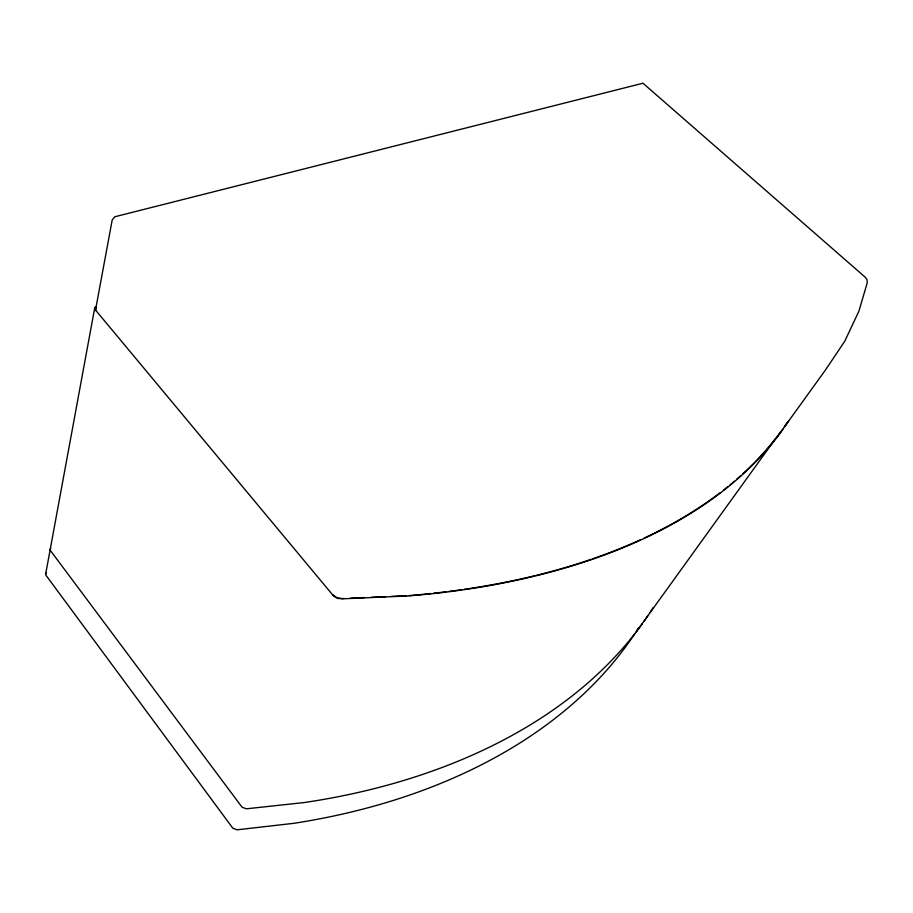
<?xml version="1.0" encoding="UTF-8"?>
<svg xmlns="http://www.w3.org/2000/svg" width="913" height="913" viewBox="0 0 913 913"><rect width="100%" height="100%" fill="white"/><g stroke="black" fill="none" stroke-linecap="round" stroke-linejoin="round"><path stroke-width="1.37" d="M45.65 574.174L94.644 308.32M95.705 309.039L112.185 220.044L114.81 216.769L642.969 83.231L865.444 277.404L867.065 279.914L867.236 282.813L858.893 311.196L844.765 341.222L825.637 369.765L776.118 438.423M636.327 631.762L775.845 438.217A745.465 412.105 15.8 0 1 742.817 473.79M343.653 598.483L337.947 598.517L333.69 596.132L95.1 309.541A3.138 2.054 12 0 1 96.105 306.791M350.638 598.175L364.607 597.57M371.591 597.262L385.56 596.657M391.152 596.406L406.513 595.733M332.526 594.603L336.897 597.707L342.147 598.837L408.237 595.938A745.476 412.162 15.8 0 0 782.989 429.178M786.744 423.153A745.465 412.105 15.8 0 1 784.358 426.656M781.049 431.301A745.465 412.105 15.8 0 1 776.735 437.065M740.774 475.65A745.465 412.105 15.8 0 1 736.586 479.336M734.451 481.174A745.465 412.105 15.8 0 1 730.103 484.814M727.889 486.618A745.465 412.105 15.8 0 1 723.381 490.213M719.923 492.872A745.465 412.105 15.8 0 1 644.304 537.985M640.275 539.845A745.465 412.105 15.8 0 1 592.583 558.847M591.213 559.315A745.465 412.105 15.8 0 1 535.977 575.452M534.653 575.772A745.465 412.105 15.8 0 1 464.009 589.364M461.293 589.764A745.465 412.105 15.8 0 1 448.956 591.419M446.183 591.772A745.465 412.105 15.8 0 1 433.607 593.233M430.788 593.541A745.465 412.105 15.8 0 1 409.355 595.561M653.172 607.613A630.883 419.546 12.6 0 1 650.193 612.258M647.888 615.727A630.883 419.546 12.6 0 1 643.905 621.491M642.273 623.784A630.883 419.546 12.6 0 1 304.291 802.538L246.407 808.804L242.071 807.218L50.546 550.722A2.613 2.009 5.9 0 1 50.706 548.496M638.575 627.893A619.185 418.999 12.2 0 1 636.338 631.374M634.82 633.69A619.185 418.999 12.2 0 1 293.883 823.309L237.106 829.814L232.861 828.262L46.004 575.316A2.568 1.997 5 0 1 46.164 573.102M788.558 421.007A745.476 412.162 15.8 0 1 784.632 426.85M96.481 311.082A5.227 3.435 12.1 0 1 96.162 307.772"/></g></svg>
